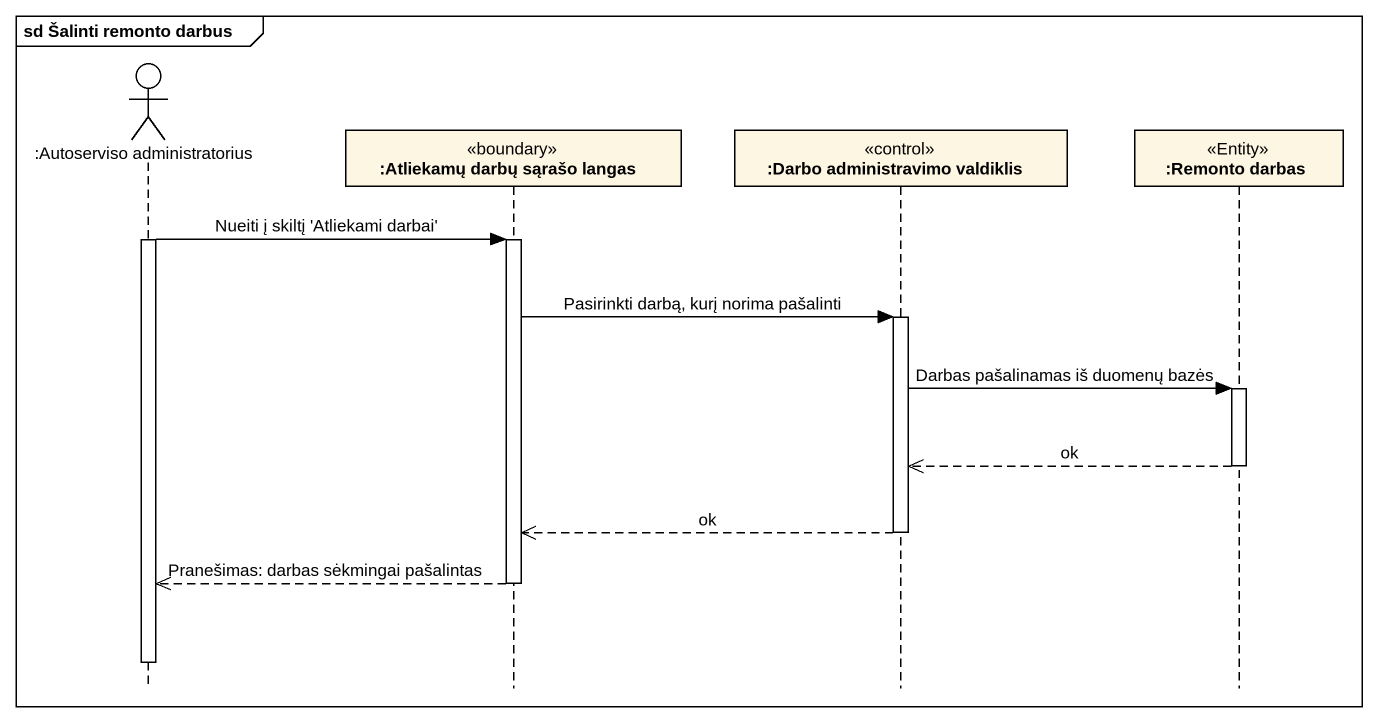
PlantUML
@startuml
mainframe sd Šalinti remonto darbus
hide footbox
actor ":Autoserviso administratorius" as Autoserviso_administratorius
participant ":Atliekamų darbų sąrašo langas" as Atliekamų_darbų_sąrašo <<boundary>>
participant ":Darbo administravimo valdiklis" as Darbo_administravimo <<control>>
participant ":Remonto darbas" as Remonto_darbas <<Entity>>

activate Autoserviso_administratorius
Autoserviso_administratorius -> Atliekamų_darbų_sąrašo : Nueiti į skiltį 'Atliekami darbai'
activate Atliekamų_darbų_sąrašo
Atliekamų_darbų_sąrašo -> Darbo_administravimo : Pasirinkti darbą, kurį norima pašalinti
activate Darbo_administravimo
Darbo_administravimo -> Remonto_darbas : Darbas pašalinamas iš duomenų bazės
activate Remonto_darbas
Remonto_darbas -->> Darbo_administravimo : ok
deactivate Remonto_darbas
Darbo_administravimo -->> Atliekamų_darbų_sąrašo : ok
deactivate Darbo_administravimo
Atliekamų_darbų_sąrašo -->> Autoserviso_administratorius : Pranešimas: darbas sėkmingai pašalintas
deactivate Atliekamų_darbų_sąrašo
deactivate Autoserviso_administratorius
@enduml
